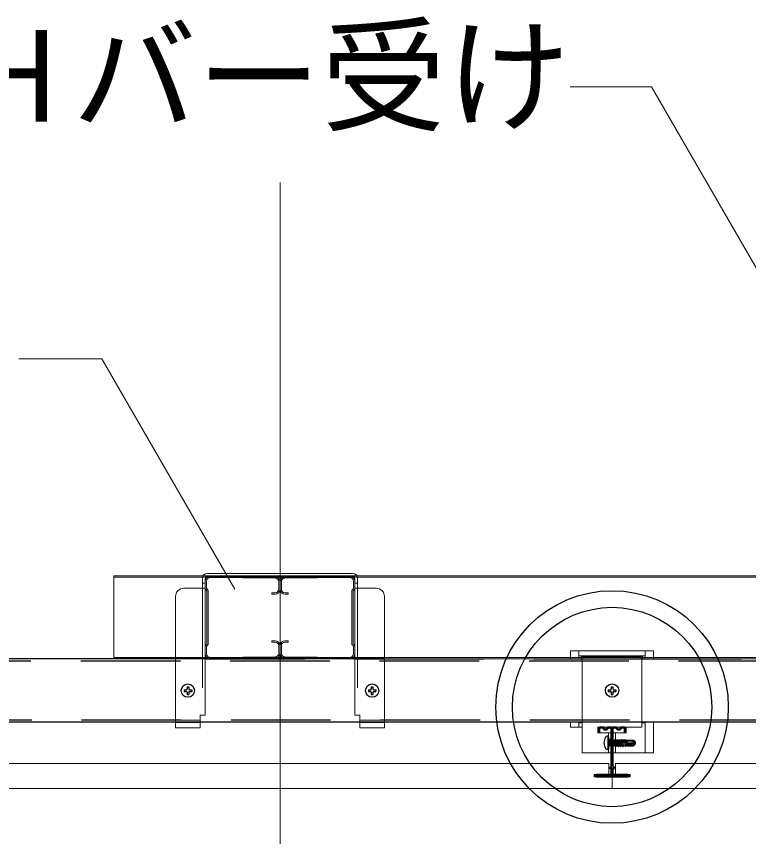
# Model space of a CAD drawing. Units: millimetres on the paper, with parts at other scales. Extents: x -195 to 195, y -140 to 138.
# Drawn here: x -124.85 to -116.03, y -2.93 to 6.94 of the extents above; entities that cross this region are included whole.
import ezdxf
from ezdxf.enums import TextEntityAlignment as Align

# ---------------------------------------------------------------- set-up
doc = ezdxf.new("R2010")
doc.units = ezdxf.units.MM
doc.linetypes.add('CHAIN2', pattern=[12, 9, -1, 1, -1])
doc.linetypes.add('DASHED1', pattern=[1.8, 1.2, -0.6])
for name, color, linetype, lineweight in [('8-0_中心線', 4, 'CHAIN2', 9), ('8-1_横架材受け材(ランナー)', 7, 'Continuous', 18), ('8-2_横架材(スタッド)', 3, 'Continuous', 18), ('8-3_Hバー受け', 2, 'Continuous', 25), ('8-6_文字', 7, 'Continuous', 18), ('8-7_HバーまたはTバー', 6, 'Continuous', 35), ('8-A_クリップ', 7, 'Continuous', 18), ('8-C_ビス・アンカーボルト・強調図形', 2, 'Continuous', 25), ('8-D_パネル', 4, 'Continuous', 9)]:
    doc.layers.add(name, color=color, linetype=linetype, lineweight=lineweight)
doc.styles.add('ＭＳ ゴシック', font='')
doc.styles.get('ＭＳ ゴシック').set_extended_font_data('MS Gothic')

msp = doc.modelspace()

# ---------------------------------------------------------------- linework, layer by layer
at = {"layer": '8-0_中心線'}
msp.add_line((-121.676, 4.946), (-121.676, -91.435), dxfattribs=at)
at = {"layer": '8-1_横架材受け材(ランナー)'}
for p, q in [((-123.676, 0.208), (-67.376, 0.208)), ((-123.676, -0.792), (-123.676, 0.208)), ((-122.55, 0.239), (-120.802, 0.239)), ((-122.542, 0.207), (-120.81, 0.207)), ((-123.676, 0.192), (-67.376, 0.192)), ((-122.61, 0.179), (-122.61, 0.059)), ((-122.578, 0.119), (-122.61, 0.119)), ((-122.578, 0.171), (-122.578, -1.469)), ((-120.774, 0.171), (-120.774, -1.469)), ((-120.742, 0.119), (-120.774, 0.119)), ((-120.742, 0.179), (-120.742, 0.059)), ((-122.834, 0.059), (-122.578, 0.059)), ((-120.518, 0.059), (-120.774, 0.059)), ((-122.934, -0.041), (-122.934, -1.619)), ((-120.418, -0.041), (-120.418, -1.619)), ((-123.676, -0.776), (-67.376, -0.776)), ((-123.676, -0.792), (-86.702, -0.792)), ((-122.638, -1.469), (-122.638, -1.619)), ((-122.638, -1.469), (-122.578, -1.469)), ((-120.714, -1.469), (-120.774, -1.469)), ((-120.714, -1.469), (-120.714, -1.619)), ((-122.638, -1.527), (-122.934, -1.527)), ((-122.638, -1.558), (-122.934, -1.558)), ((-120.714, -1.527), (-120.418, -1.527)), ((-120.714, -1.558), (-120.418, -1.558))]:
    msp.add_line(p, q, dxfattribs=at)
at = {"layer": '8-1_横架材受け材(ランナー)', "linetype": 'DASHED1'}
for p, q in [((-122.61, 0.059), (-122.61, -1.469)), ((-120.742, 0.059), (-120.742, -1.469))]:
    msp.add_line(p, q, dxfattribs=at)
at = {"layer": '8-1_横架材受け材(ランナー)'}
for points in [[(-122.638, -1.619), (-122.826, -1.619), (-122.934, -1.619)], [(-120.714, -1.619), (-120.606, -1.619), (-120.418, -1.619)]]:
    msp.add_lwpolyline(points, dxfattribs=at)
for centre, radius, start, end in [((-122.55, 0.179), 0.06, 90, 180), ((-122.542, 0.171), 0.036, 90, 180), ((-120.81, 0.171), 0.036, 0, 90), ((-120.802, 0.179), 0.06, 0, 90), ((-122.834, -0.041), 0.1, 90, 180), ((-120.518, -0.041), 0.1, 0, 90)]:
    msp.add_arc(centre, radius, start, end, dxfattribs=at)
at = {"layer": '8-2_横架材(スタッド)'}
for p, q in [((-121.735, 0.199), (-122.515, 0.207)), ((-121.616, 0.199), (-120.836, 0.207)), ((-122.576, 0.055), (-122.576, 0.147)), ((-122.56, 0.061), (-122.56, 0.147)), ((-122.515, 0.191), (-121.735, 0.183)), ((-121.692, 0.048), (-121.692, 0.139)), ((-121.676, 0.139), (-121.676, 0.048)), ((-121.676, 0.139), (-121.676, 0.048)), ((-121.66, 0.048), (-121.66, 0.139)), ((-120.836, 0.191), (-121.616, 0.183)), ((-120.792, 0.061), (-120.792, 0.147)), ((-120.776, 0.055), (-120.776, 0.147)), ((-122.56, 0.033), (-122.571, 0.043)), ((-122.556, -0.605), (-122.556, 0.021)), ((-122.544, 0.039), (-122.555, 0.05)), ((-122.54, -0.612), (-122.54, 0.028)), ((-121.776, 0.004), (-121.776, -0.012)), ((-121.736, 0.004), (-121.776, 0.004)), ((-121.616, 0.004), (-121.576, 0.004)), ((-121.576, 0.004), (-121.576, -0.012)), ((-120.812, -0.612), (-120.812, 0.028)), ((-120.807, 0.039), (-120.796, 0.05)), ((-120.796, -0.605), (-120.796, 0.021)), ((-120.791, 0.033), (-120.78, 0.043)), ((-121.736, -0.012), (-121.776, -0.012)), ((-121.616, -0.012), (-121.576, -0.012)), ((-122.556, -0.477), (-122.556, -0.398)), ((-120.796, -0.477), (-120.796, -0.398)), ((-121.776, -0.572), (-121.776, -0.588)), ((-121.736, -0.572), (-121.776, -0.572)), ((-121.736, -0.588), (-121.776, -0.588)), ((-121.616, -0.572), (-121.576, -0.572)), ((-121.616, -0.588), (-121.576, -0.588)), ((-121.576, -0.572), (-121.576, -0.588)), ((-122.576, -0.639), (-122.576, -0.731)), ((-122.571, -0.627), (-122.56, -0.617)), ((-122.56, -0.645), (-122.56, -0.731)), ((-122.555, -0.634), (-122.544, -0.623)), ((-121.692, -0.723), (-121.692, -0.632)), ((-121.676, -0.632), (-121.676, -0.723)), ((-121.676, -0.632), (-121.676, -0.723)), ((-121.66, -0.723), (-121.66, -0.632)), ((-120.796, -0.634), (-120.807, -0.623)), ((-120.792, -0.645), (-120.792, -0.731)), ((-120.78, -0.627), (-120.791, -0.617)), ((-120.776, -0.639), (-120.776, -0.731)), ((-122.515, -0.775), (-121.735, -0.767)), ((-121.735, -0.783), (-122.515, -0.791)), ((-120.836, -0.775), (-121.616, -0.767)), ((-121.616, -0.783), (-120.836, -0.791))]:
    msp.add_line(p, q, dxfattribs=at)
for centre, radius, start, end in [((-122.516, 0.147), 0.06, 89.36341, 180), ((-121.736, 0.139), 0.06, 0, 89.36341), ((-121.616, 0.139), 0.06, 90.63659, 180), ((-120.836, 0.147), 0.06, 0, 90.63659), ((-122.516, 0.147), 0.044, 89.36341, 180), ((-121.736, 0.139), 0.044, 0, 89.36341), ((-121.616, 0.139), 0.044, 90.63659, 180), ((-120.836, 0.147), 0.044, 0, 90.63659), ((-122.56, 0.055), 0.016, 180, 225), ((-122.572, 0.021), 0.016, 0, 45), ((-122.544, 0.061), 0.016, 180, 225), ((-122.556, 0.028), 0.016, 0, 45), ((-121.736, 0.048), 0.06, 270, 0), ((-121.736, 0.048), 0.044, 270, 0), ((-121.616, 0.048), 0.06, 180, 270), ((-121.616, 0.048), 0.044, 180, 270), ((-120.796, 0.028), 0.016, 135, 180), ((-120.808, 0.061), 0.016, 315, 0), ((-120.78, 0.021), 0.016, 135, 180), ((-120.792, 0.055), 0.016, 315, 0), ((-121.736, -0.632), 0.06, 0, 90), ((-121.736, -0.632), 0.044, 0, 90), ((-121.616, -0.632), 0.06, 90, 180), ((-121.616, -0.632), 0.044, 90, 180), ((-122.56, -0.639), 0.016, 135, 180), ((-122.572, -0.605), 0.016, 315, 0), ((-122.544, -0.645), 0.016, 135, 180), ((-122.556, -0.612), 0.016, 315, 0), ((-120.796, -0.612), 0.016, 180, 225), ((-120.808, -0.645), 0.016, 0, 45), ((-120.78, -0.605), 0.016, 180, 225), ((-120.792, -0.639), 0.016, 0, 45), ((-122.516, -0.731), 0.06, 180, 270.63659), ((-122.516, -0.731), 0.044, 180, 270.63659), ((-121.736, -0.723), 0.044, 270.63659, 0), ((-121.736, -0.723), 0.06, 270.63659, 0), ((-121.616, -0.723), 0.06, 180, 269.36341), ((-121.616, -0.723), 0.044, 180, 269.36341), ((-120.836, -0.731), 0.06, 269.36341, 0), ((-120.836, -0.731), 0.044, 269.36341, 0)]:
    msp.add_arc(centre, radius, start, end, dxfattribs=at)
at = {"layer": '8-3_Hバー受け', "linetype": 'DASHED1'}
for p, q in [((-127.676, -0.816), (-63.466, -0.816)), ((-122.578, -0.792), (-122.934, -0.792)), ((-122.578, -0.792), (-120.774, -0.792)), ((-120.418, -0.792), (-118.036, -0.792)), ((-118.036, -0.792), (-117.316, -0.792)), ((-117.316, -0.792), (-110.036, -0.792)), ((-63.466, -1.528), (-127.676, -1.528)), ((-122.638, -1.552), (-122.934, -1.552)), ((-120.418, -1.552), (-120.714, -1.552)), ((-117.316, -1.552), (-118.036, -1.552))]:
    msp.add_line(p, q, dxfattribs=at)
at = {"layer": '8-3_Hバー受け'}
for p, q in [((-122.934, -0.792), (-125.316, -0.792)), ((-120.774, -0.792), (-122.578, -0.792)), ((-122.934, -1.552), (-125.316, -1.552)), ((-120.714, -1.552), (-122.638, -1.552)), ((-118.036, -1.552), (-120.418, -1.552)), ((-110.036, -1.552), (-117.316, -1.552))]:
    msp.add_line(p, q, dxfattribs=at)
at = {"layer": '8-3_Hバー受け', "linetype": 'DASHED1'}
msp.add_lwpolyline([(-120.418, -0.792), (-120.774, -0.792), (-120.418, -0.792)], dxfattribs=at)
at = {"layer": '8-6_文字'}
for p in [(-118.18, 6.098), (-113.125, -0.961)]:
    msp.add_line(p, (-117.2, 6.098), dxfattribs=at)
msp.add_lwpolyline([(-122.221, 0.049), (-123.821, 2.821), (-124.821, 2.821)], dxfattribs=at)
at = {"layer": '8-7_HバーまたはTバー'}
for p, q in [((-117.785, -1.612), (-117.826, -1.612)), ((-117.726, -1.612), (-117.686, -1.612)), ((-117.625, -1.612), (-117.666, -1.612)), ((-117.566, -1.612), (-117.526, -1.612)), ((-117.686, -1.682), (-117.686, -1.922)), ((-117.666, -1.682), (-117.666, -1.922)), ((-117.676, -2.122), (-117.676, -2.182)), ((-117.686, -2.192), (-117.861, -2.192)), ((-117.491, -2.212), (-117.861, -2.212)), ((-117.666, -2.192), (-117.491, -2.192))]:
    msp.add_line(p, q, dxfattribs=at)
for points in [[(-117.836, -1.622), (-117.836, -1.672), (-117.826, -1.672), (-117.826, -1.622), (-117.793, -1.622)], [(-117.719, -1.622), (-117.686, -1.622), (-117.686, -2.082), (-117.699, -2.095)], [(-117.653, -2.095), (-117.666, -2.082), (-117.666, -1.622), (-117.633, -1.622)], [(-117.516, -1.622), (-117.516, -1.672), (-117.526, -1.672), (-117.526, -1.622), (-117.559, -1.622)], [(-117.699, -2.109), (-117.686, -2.122), (-117.686, -2.182), (-117.861, -2.182)], [(-117.679, -2.115), (-117.692, -2.102), (-117.679, -2.089)], [(-117.673, -2.115), (-117.66, -2.102), (-117.673, -2.089)], [(-117.653, -2.109), (-117.666, -2.122), (-117.666, -2.182), (-117.491, -2.182)], [(-117.491, -2.202), (-117.676, -2.202), (-117.861, -2.202)]]:
    msp.add_lwpolyline(points, dxfattribs=at)
for centre, radius, start, end in [((-117.826, -1.622), 0.01, 90, 180), ((-117.793, -1.632), 0.01, 22.02432, 90), ((-117.785, -1.622), 0.01, 9.59407, 90), ((-117.756, -1.617), 0.03, 202.02432, 270), ((-117.756, -1.617), 0.02, 189.59407, 270), ((-117.756, -1.617), 0.02, 270, 350.40594), ((-117.756, -1.617), 0.03, 270, 337.97569), ((-117.726, -1.622), 0.01, 90, 170.40594), ((-117.719, -1.632), 0.01, 90, 157.97569), ((-117.686, -1.622), 0.01, 0, 90), ((-117.666, -1.622), 0.01, 90, 180), ((-117.633, -1.632), 0.01, 22.02432, 90), ((-117.625, -1.622), 0.01, 9.59407, 90), ((-117.596, -1.617), 0.03, 202.02432, 270), ((-117.596, -1.617), 0.02, 189.59407, 270), ((-117.596, -1.617), 0.02, 270, 350.40594), ((-117.596, -1.617), 0.03, 270, 337.97569), ((-117.566, -1.622), 0.01, 90, 170.40594), ((-117.559, -1.632), 0.01, 90, 157.97569), ((-117.526, -1.622), 0.01, 0, 90), ((-117.692, -2.102), 0.01, 135, 225.00002), ((-117.686, -2.122), 0.01, 0, 45), ((-117.666, -2.122), 0.01, 135, 180), ((-117.66, -2.102), 0.01, 315, 45.00002), ((-117.861, -2.197), 0.015, 90, 270), ((-117.861, -2.197), 0.005, 90, 270), ((-117.686, -2.182), 0.01, 270, 0), ((-117.666, -2.182), 0.01, 180, 270), ((-117.491, -2.197), 0.015, 270, 90), ((-117.491, -2.197), 0.005, 270, 90)]:
    msp.add_arc(centre, radius, start, end, dxfattribs=at)
at = {"layer": '8-A_クリップ'}
for p, q in [((-118.176, -0.692), (-118.176, -0.792)), ((-118.176, -0.692), (-117.176, -0.692)), ((-118.076, -0.692), (-118.076, -0.792)), ((-118.076, -0.752), (-117.276, -0.752)), ((-118.044, -0.752), (-118.044, -0.792)), ((-118.036, -0.76), (-117.316, -0.76)), ((-118.036, -1.922), (-118.036, -0.76)), ((-117.316, -1.612), (-117.316, -0.76)), ((-117.308, -0.752), (-117.308, -0.792)), ((-117.276, -0.692), (-117.276, -0.792)), ((-117.176, -0.692), (-117.176, -0.792)), ((-118.036, -1.383), (-118.036, -1.45)), ((-117.316, -1.383), (-117.316, -1.45)), ((-118.176, -1.552), (-118.176, -1.612)), ((-118.076, -1.552), (-118.076, -1.612)), ((-118.036, -1.562), (-118.076, -1.562)), ((-118.044, -1.552), (-118.044, -1.562)), ((-117.276, -1.562), (-117.316, -1.562)), ((-117.308, -1.552), (-117.308, -1.562)), ((-117.276, -1.552), (-117.276, -1.922)), ((-117.176, -1.552), (-117.176, -1.922)), ((-118.176, -1.612), (-118.036, -1.612)), ((-117.846, -1.682), (-117.846, -1.612)), ((-117.846, -1.612), (-117.316, -1.612)), ((-117.508, -1.612), (-117.508, -1.682)), ((-117.846, -1.682), (-117.686, -1.682)), ((-117.718, -1.682), (-117.718, -1.922)), ((-117.508, -1.682), (-117.666, -1.682)), ((-117.634, -1.682), (-117.634, -1.922)), ((-118.036, -1.922), (-117.686, -1.922)), ((-117.666, -1.922), (-117.176, -1.922))]:
    msp.add_line(p, q, dxfattribs=at)
at = {"layer": '8-C_ビス・アンカーボルト・強調図形'}
for p, q in [((-122.832, -1.163), (-122.806, -1.163)), ((-122.832, -1.163), (-122.832, -1.183)), ((-122.832, -1.183), (-122.806, -1.183)), ((-122.796, -1.127), (-122.776, -1.127)), ((-122.796, -1.127), (-122.796, -1.153)), ((-122.776, -1.127), (-122.776, -1.153)), ((-122.766, -1.163), (-122.74, -1.163)), ((-122.766, -1.183), (-122.74, -1.183)), ((-122.74, -1.163), (-122.74, -1.183)), ((-120.612, -1.163), (-120.586, -1.163)), ((-120.612, -1.163), (-120.612, -1.183)), ((-120.612, -1.183), (-120.586, -1.183)), ((-120.576, -1.127), (-120.556, -1.127)), ((-120.576, -1.127), (-120.576, -1.153)), ((-120.556, -1.127), (-120.556, -1.153)), ((-120.546, -1.163), (-120.52, -1.163)), ((-120.546, -1.183), (-120.52, -1.183)), ((-120.52, -1.163), (-120.52, -1.183)), ((-117.722, -1.162), (-117.696, -1.162)), ((-117.722, -1.162), (-117.722, -1.182)), ((-117.722, -1.182), (-117.696, -1.182)), ((-117.686, -1.126), (-117.666, -1.126)), ((-117.686, -1.126), (-117.686, -1.152)), ((-117.666, -1.126), (-117.666, -1.152)), ((-117.656, -1.162), (-117.63, -1.162)), ((-117.656, -1.182), (-117.63, -1.182)), ((-117.63, -1.162), (-117.63, -1.182)), ((-122.796, -1.193), (-122.796, -1.219)), ((-122.796, -1.219), (-122.776, -1.219)), ((-122.776, -1.193), (-122.776, -1.219)), ((-120.576, -1.193), (-120.576, -1.219)), ((-120.576, -1.219), (-120.556, -1.219)), ((-120.556, -1.193), (-120.556, -1.219)), ((-117.686, -1.192), (-117.686, -1.218)), ((-117.686, -1.218), (-117.666, -1.218)), ((-117.666, -1.192), (-117.666, -1.218)), ((-117.728, -1.722), (-117.734, -1.722)), ((-117.728, -1.722), (-117.728, -1.882)), ((-117.718, -1.732), (-117.718, -1.872)), ((-117.718, -1.76), (-117.711, -1.767)), ((-117.711, -1.838), (-117.711, -1.767)), ((-117.702, -1.767), (-117.711, -1.767)), ((-117.701, -1.76), (-117.702, -1.761)), ((-117.702, -1.763), (-117.701, -1.76)), ((-117.702, -1.776), (-117.699, -1.76)), ((-117.702, -1.838), (-117.702, -1.761)), ((-117.692, -1.772), (-117.702, -1.813)), ((-117.701, -1.76), (-117.699, -1.76)), ((-117.699, -1.76), (-117.692, -1.772)), ((-117.694, -1.833), (-117.68, -1.772)), ((-117.688, -1.842), (-117.673, -1.76)), ((-117.673, -1.76), (-117.68, -1.772)), ((-117.664, -1.772), (-117.678, -1.832)), ((-117.673, -1.76), (-117.671, -1.76)), ((-117.665, -1.833), (-117.651, -1.772)), ((-117.66, -1.842), (-117.644, -1.76)), ((-117.644, -1.76), (-117.651, -1.772)), ((-117.635, -1.772), (-117.65, -1.832)), ((-117.644, -1.76), (-117.642, -1.76)), ((-117.637, -1.833), (-117.623, -1.772)), ((-117.631, -1.842), (-117.616, -1.76)), ((-117.616, -1.76), (-117.623, -1.772)), ((-117.607, -1.772), (-117.621, -1.832)), ((-117.616, -1.76), (-117.614, -1.76)), ((-117.609, -1.832), (-117.595, -1.772)), ((-117.607, -1.772), (-117.595, -1.772)), ((-117.602, -1.844), (-117.588, -1.76)), ((-117.588, -1.76), (-117.595, -1.772)), ((-117.579, -1.772), (-117.593, -1.832)), ((-117.588, -1.76), (-117.586, -1.76)), ((-117.581, -1.832), (-117.567, -1.772)), ((-117.579, -1.772), (-117.567, -1.772)), ((-117.574, -1.844), (-117.56, -1.76)), ((-117.56, -1.76), (-117.567, -1.772)), ((-117.551, -1.772), (-117.565, -1.832)), ((-117.56, -1.76), (-117.558, -1.76)), ((-117.551, -1.772), (-117.539, -1.772)), ((-117.547, -1.809), (-117.539, -1.772)), ((-117.539, -1.803), (-117.532, -1.76)), ((-117.532, -1.76), (-117.539, -1.772)), ((-117.532, -1.76), (-117.53, -1.76)), ((-117.523, -1.772), (-117.53, -1.805)), ((-117.523, -1.772), (-117.51, -1.772)), ((-117.517, -1.801), (-117.51, -1.772)), ((-117.511, -1.795), (-117.507, -1.766)), ((-117.507, -1.766), (-117.51, -1.772)), ((-117.507, -1.766), (-117.498, -1.768)), ((-117.502, -1.793), (-117.498, -1.774)), ((-117.498, -1.768), (-117.418, -1.768)), ((-117.498, -1.796), (-117.498, -1.768)), ((-117.423, -1.773), (-117.418, -1.768)), ((-117.718, -1.844), (-117.711, -1.838)), ((-117.702, -1.838), (-117.711, -1.838)), ((-117.702, -1.832), (-117.694, -1.832)), ((-117.688, -1.842), (-117.694, -1.833)), ((-117.688, -1.842), (-117.685, -1.843)), ((-117.685, -1.843), (-117.678, -1.832)), ((-117.678, -1.832), (-117.665, -1.832)), ((-117.66, -1.842), (-117.665, -1.833)), ((-117.66, -1.842), (-117.656, -1.843)), ((-117.656, -1.843), (-117.65, -1.832)), ((-117.65, -1.832), (-117.637, -1.832)), ((-117.631, -1.842), (-117.637, -1.833)), ((-117.631, -1.842), (-117.628, -1.843)), ((-117.628, -1.843), (-117.621, -1.832)), ((-117.621, -1.832), (-117.609, -1.832)), ((-117.602, -1.844), (-117.609, -1.832)), ((-117.602, -1.844), (-117.6, -1.844)), ((-117.6, -1.844), (-117.593, -1.832)), ((-117.593, -1.832), (-117.581, -1.832)), ((-117.574, -1.844), (-117.581, -1.832)), ((-117.574, -1.844), (-117.572, -1.844)), ((-117.572, -1.844), (-117.565, -1.832)), ((-117.565, -1.832), (-117.553, -1.832)), ((-117.552, -1.828), (-117.556, -1.827)), ((-117.498, -1.796), (-117.554, -1.811)), ((-117.553, -1.832), (-117.552, -1.828)), ((-117.546, -1.844), (-117.553, -1.832)), ((-117.552, -1.828), (-117.542, -1.824)), ((-117.547, -1.809), (-117.539, -1.803)), ((-117.546, -1.844), (-117.542, -1.824)), ((-117.546, -1.844), (-117.544, -1.844)), ((-117.544, -1.844), (-117.54, -1.824)), ((-117.544, -1.844), (-117.537, -1.832)), ((-117.54, -1.824), (-117.542, -1.824)), ((-117.54, -1.824), (-117.536, -1.828)), ((-117.537, -1.802), (-117.539, -1.803)), ((-117.537, -1.802), (-117.53, -1.805)), ((-117.536, -1.828), (-117.537, -1.832)), ((-117.537, -1.832), (-117.524, -1.832)), ((-117.431, -1.806), (-117.536, -1.806)), ((-117.524, -1.829), (-117.536, -1.828)), ((-117.524, -1.829), (-117.516, -1.826)), ((-117.524, -1.832), (-117.524, -1.829)), ((-117.519, -1.842), (-117.524, -1.832)), ((-117.519, -1.842), (-117.516, -1.826)), ((-117.519, -1.842), (-117.513, -1.841)), ((-117.517, -1.801), (-117.511, -1.795)), ((-117.51, -1.826), (-117.516, -1.826)), ((-117.513, -1.841), (-117.51, -1.826)), ((-117.513, -1.841), (-117.509, -1.832)), ((-117.502, -1.793), (-117.511, -1.795)), ((-117.51, -1.826), (-117.508, -1.83)), ((-117.508, -1.83), (-117.509, -1.832)), ((-117.509, -1.832), (-117.498, -1.832)), ((-117.508, -1.799), (-117.508, -1.83)), ((-117.436, -1.82), (-117.508, -1.82)), ((-117.423, -1.826), (-117.508, -1.826)), ((-117.498, -1.831), (-117.508, -1.83)), ((-117.502, -1.793), (-117.5, -1.797)), ((-117.498, -1.786), (-117.5, -1.797)), ((-117.439, -1.78), (-117.498, -1.78)), ((-117.498, -1.836), (-117.498, -1.831)), ((-117.498, -1.836), (-117.418, -1.836)), ((-117.436, -1.82), (-117.408, -1.804)), ((-117.426, -1.803), (-117.431, -1.806)), ((-117.424, -1.788), (-117.423, -1.789)), ((-117.408, -1.804), (-117.423, -1.826)), ((-117.423, -1.826), (-117.418, -1.836)), ((-117.399, -1.809), (-117.418, -1.836)), ((-117.408, -1.804), (-117.398, -1.802)), ((-117.399, -1.809), (-117.408, -1.804)), ((-117.407, -1.8), (-117.398, -1.802)), ((-117.398, -1.802), (-117.399, -1.809)), ((-117.728, -1.882), (-117.734, -1.882))]:
    msp.add_line(p, q, dxfattribs=at)
for points in [[(-117.693, -1.771), (-117.68, -1.772), (-117.68, -1.772)], [(-117.685, -1.843), (-117.671, -1.76), (-117.664, -1.772)], [(-117.664, -1.771), (-117.652, -1.772), (-117.651, -1.772)], [(-117.656, -1.843), (-117.642, -1.76), (-117.635, -1.772)], [(-117.636, -1.771), (-117.624, -1.772), (-117.623, -1.772)], [(-117.628, -1.843), (-117.614, -1.76), (-117.607, -1.772)], [(-117.6, -1.844), (-117.586, -1.76), (-117.579, -1.772)], [(-117.572, -1.844), (-117.558, -1.76), (-117.551, -1.772)], [(-117.537, -1.802), (-117.53, -1.76), (-117.523, -1.772)], [(-117.418, -1.768), (-117.399, -1.795), (-117.398, -1.802)]]:
    msp.add_lwpolyline(points, dxfattribs=at)
for centre, radius in [((-117.676, -1.37), 1.4), ((-117.676, -1.37), 1.2), ((-122.786, -1.173), 0.08), ((-120.566, -1.173), 0.08), ((-117.676, -1.172), 0.08)]:
    msp.add_circle(centre, radius, dxfattribs=at)
for centre, radius, start, end in [((-122.806, -1.153), 0.01, 269.99998, 0), ((-122.806, -1.193), 0.01, 0, 89.99998), ((-122.766, -1.153), 0.01, 180, 270), ((-122.766, -1.193), 0.01, 90, 180), ((-120.586, -1.153), 0.01, 269.99998, 0), ((-120.586, -1.193), 0.01, 0, 89.99998), ((-120.546, -1.153), 0.01, 180, 270), ((-120.546, -1.193), 0.01, 90, 180), ((-117.696, -1.152), 0.01, 269.99998, 0), ((-117.696, -1.192), 0.01, 0, 89.99998), ((-117.656, -1.152), 0.01, 180, 270), ((-117.656, -1.192), 0.01, 90, 180), ((-117.644, -1.802), 0.13, 148.10922, 211.89079), ((-117.734, -1.746), 0.024, 90, 148.10922), ((-117.728, -1.732), 0.01, 0, 90), ((-117.439, -1.758), 0.022, 270, 317.15434), ((-117.414, -1.781), 0.0119, 137.15434, 215), ((-117.734, -1.858), 0.024, 211.89079, 270), ((-117.728, -1.872), 0.01, 270, 0), ((-117.543, -1.821), 0.015, 136.4554, 203.92075), ((-117.439, -1.799), 0.0184, 35.00002, 90), ((-117.431, -1.795), 0.0096, 300.00002, 35.00002), ((-117.412, -1.827), 0.0269, 77.5, 120.00002), ((-117.401, -1.774), 0.0269, 215, 257.5)]:
    msp.add_arc(centre, radius, start, end, dxfattribs=at)
at = {"layer": '8-D_パネル'}
for p, q in [((-117.716, -2.052), (-125.636, -2.052)), ((-117.716, -2.182), (-117.716, -2.052)), ((-109.716, -2.052), (-117.636, -2.052)), ((-117.636, -2.052), (-117.636, -2.182)), ((-117.676, -2.352), (-117.676, -2.212)), ((-117.46, -2.212), (-117.676, -2.212)), ((-117.676, -2.212), (-117.676, -2.352)), ((-125.676, -2.352), (-117.676, -2.352))]:
    msp.add_line(p, q, dxfattribs=at)
for points in [[(-117.676, -2.212), (-117.892, -2.212), (-117.892, -2.182), (-117.716, -2.182)], [(-117.676, -2.352), (-109.676, -2.352), (-109.676, -2.212)], [(-117.636, -2.182), (-117.46, -2.182), (-117.46, -2.212)]]:
    msp.add_lwpolyline(points, dxfattribs=at)

# ---------------------------------------------------------------- texts
at = {"layer": '8-6_文字', "style": 'ＭＳ ゴシック'}
msp.add_text('Ｈバー受け', height=1.1, dxfattribs=at).set_placement((-125.68, 5.348), align=Align.BOTTOM_LEFT)

doc.saveas('drawing.dxf')
